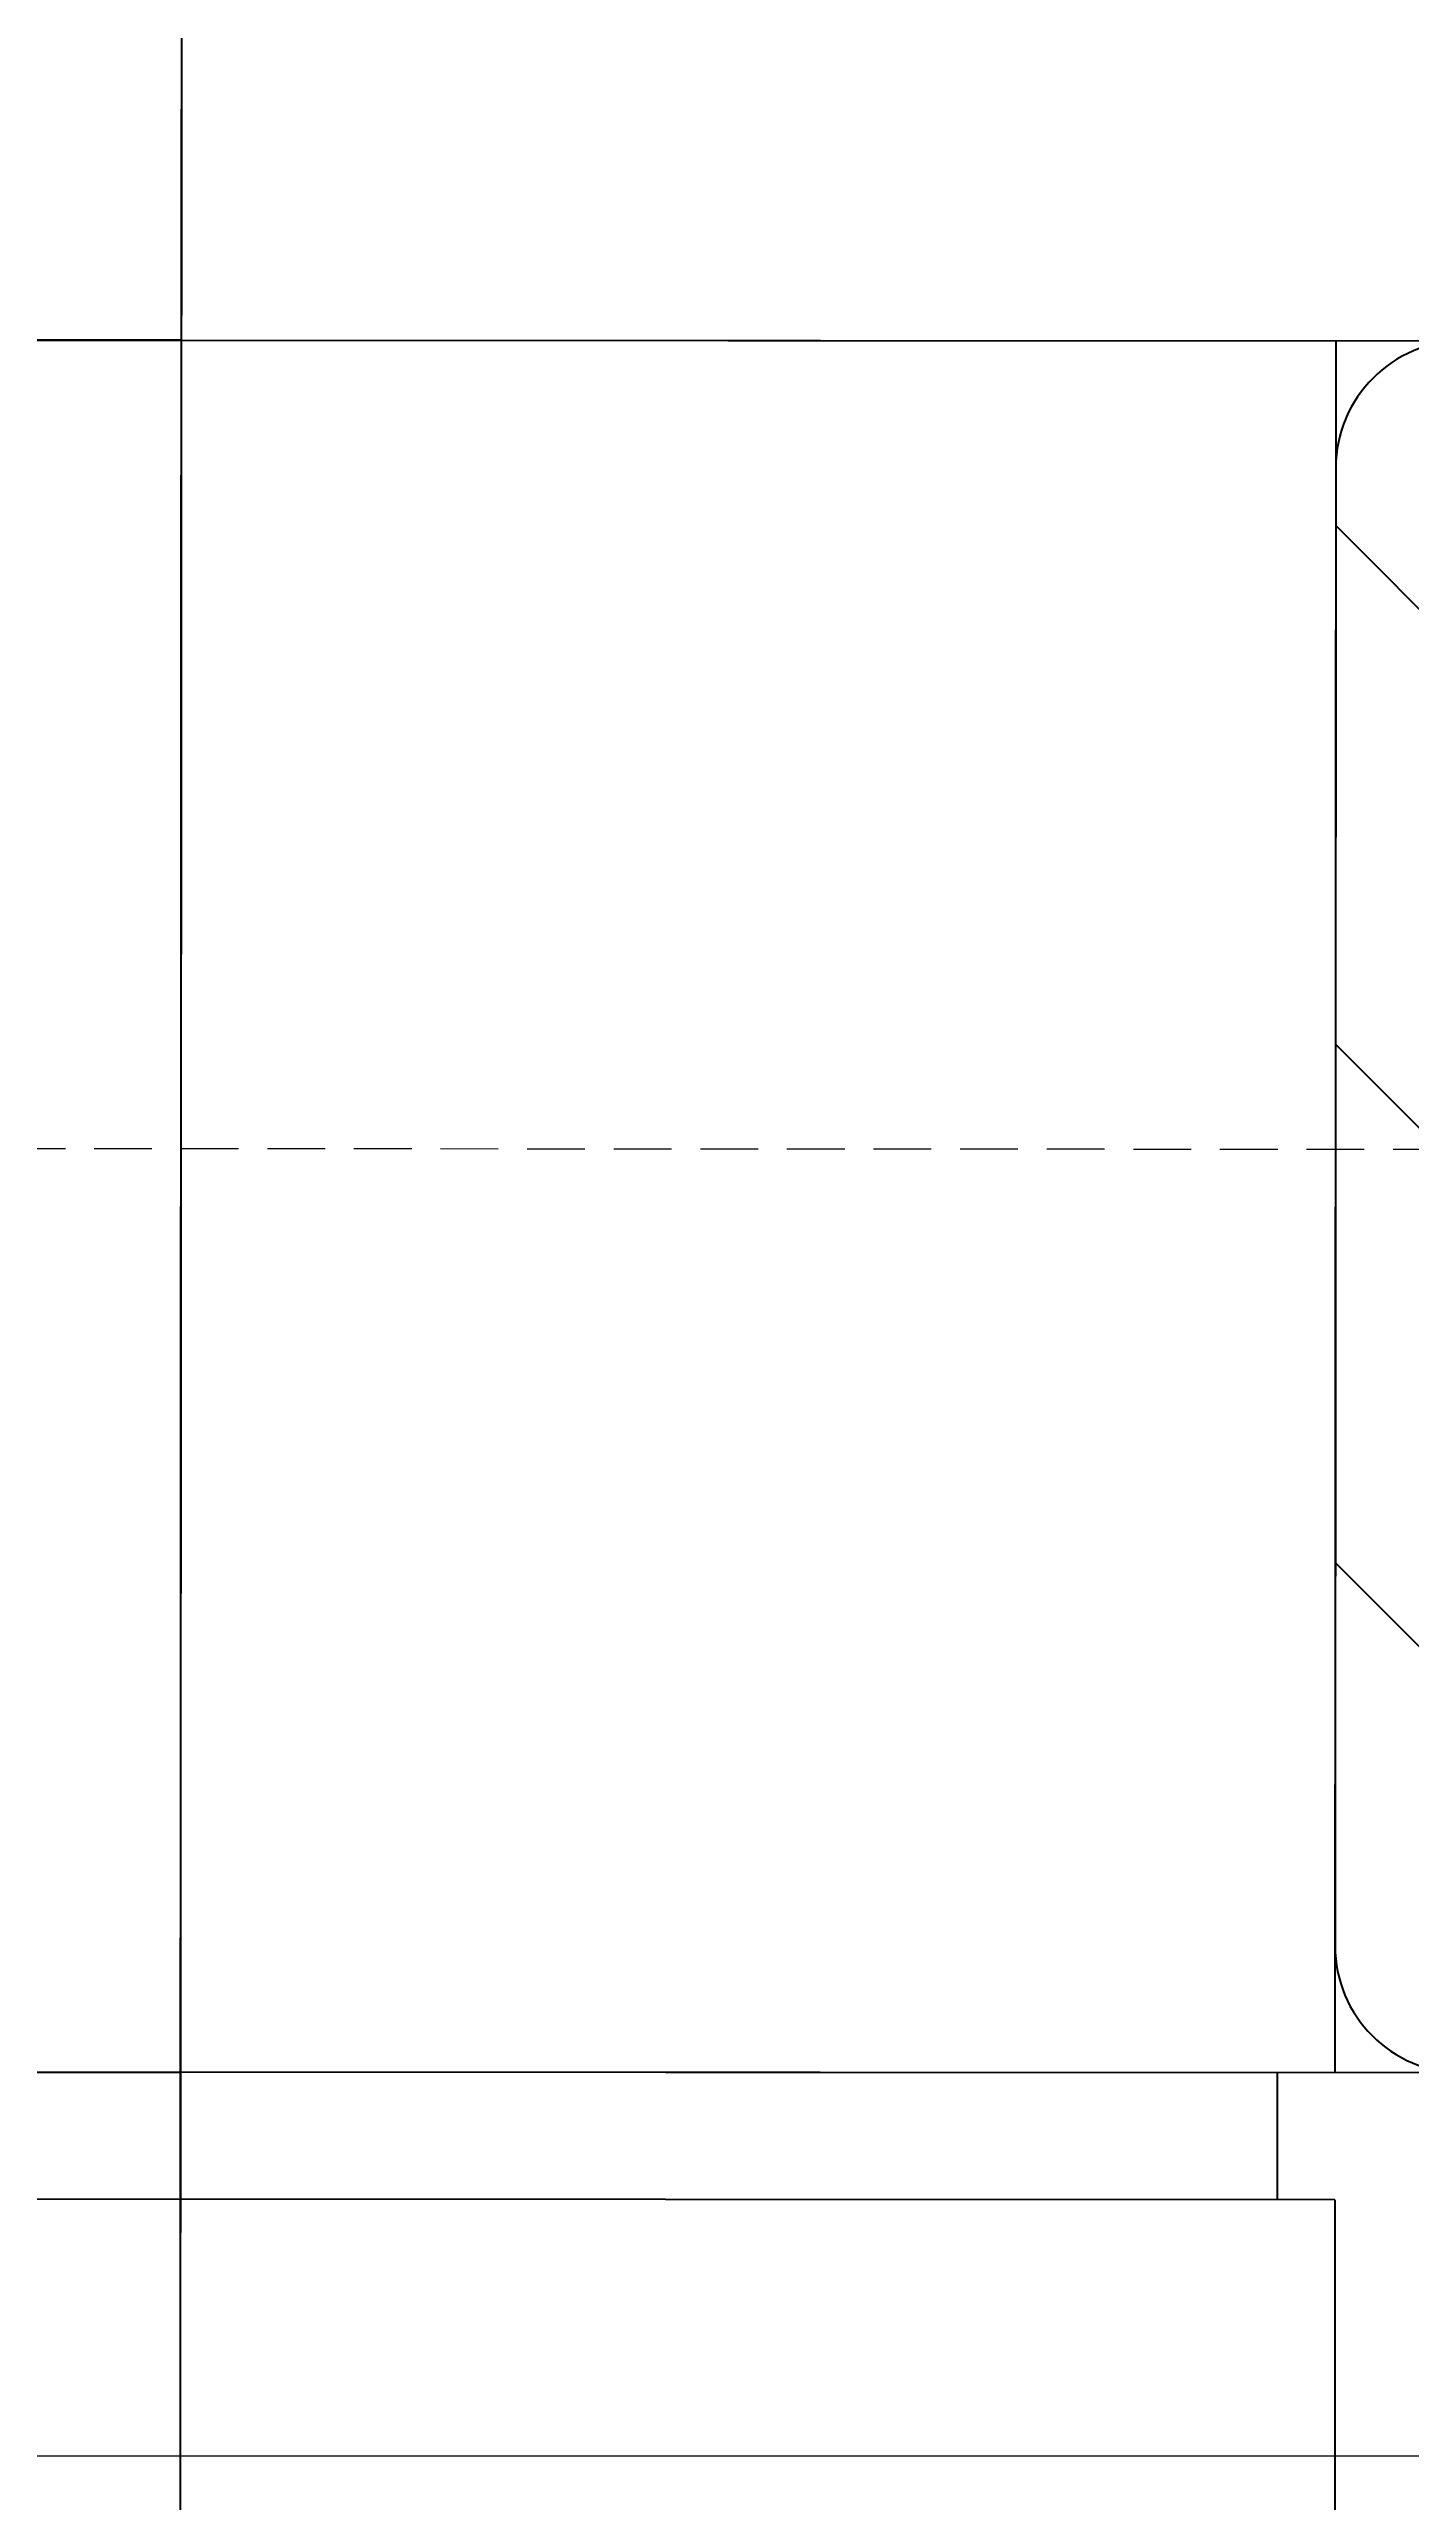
# Model space of a CAD drawing. Header units: millimetres. Extents: x 845401 to 948039, y 511594 to 550263.
# Drawn here: x 901995.85 to 902007.61, y 536041.36 to 536062.58 of the extents above; entities that cross this region are included whole.
import ezdxf

# ---------------------------------------------------------------- set-up
doc = ezdxf.new("R2010")
doc.units = ezdxf.units.MM
doc.linetypes.add('CENTER', pattern=[0])
doc.linetypes.add('DASHED', pattern=[0.75, 0.5, -0.25])
for name, color, linetype in [('00', 7, 'Continuous'), ('1轮廓实线层', 7, 'Continuous'), ('3中心线层', 1, 'CENTER'), ('4虚线层', 6, 'DASHED'), ('5剖面线层', 2, 'Continuous')]:
    doc.layers.add(name, color=color, linetype=linetype)
doc.layers.add('A-剖-0.10mm.......SECT-L01', color=255, linetype='Continuous', lineweight=18)
doc.layers.add('物流设备', color=7, linetype='Continuous', lineweight=5)
doc.styles.add('PC_TEXTSTYLE', font='isocp.shx', dxfattribs={"width": 0.8, "bigfont": 'hzfs.shx'})

# ---------------------------------------------------------------- blocks, each defined once
blk = doc.blocks.new('*U100537')
at = {"color": 4}
blk.add_lwpolyline([(0, -600), (7920.603380136075, -600), (7920.603380136075, 600), (0, 600)], close=True, dxfattribs=at)
for tag, p in [('设备编号', (485.2384934027214, 55.2877136208408)), ('设备高度', (489.7486322444456, -155.5627289135591))]:
    blk.add_attdef(tag, p, '', height=100)
at = {"flags": 1}
blk.add_attdef('设备类型', (14421.90417558989, -37.08342335998668), '', height=100, dxfattribs=at)
blk = doc.blocks.new('6304')
at = {"layer": '5剖面线层', "extrusion": (0, 1.224606353822377e-16, -1)}
h = blk.add_hatch(dxfattribs=at)
h.set_pattern_fill('ANSI31', color=256, angle=180, style=0)
h.set_pattern_definition([(225, (-1622.417437906445, 1392.47649229401), (2.245064030267288, -2.245064030267288), [])])
edge = h.paths.add_edge_path()
edge.add_line((-1622.417437906445, 1376.47649229401), (-1626.453336291308, 1376.47649229401))
edge.add_arc((-1629.917437906445, 1374.47649229401), 3.999999999999996, 30.00000000000054, 150.0000000000008)
edge.add_line((-1633.381539521583, 1376.47649229401), (-1637.417437906445, 1376.47649229401))
edge.add_line((-1637.417437906445, 1376.47649229401), (-1637.417437906445, 1381.37649229401))
edge.add_arc((-1636.317437906445, 1381.37649229401), 1.1, 90, 180, ccw=False)
edge.add_line((-1636.317437906445, 1382.47649229401), (-1623.517437906445, 1382.47649229401))
edge.add_arc((-1623.517437906445, 1381.37649229401), 1.1, 360, 90, ccw=False)
edge.add_line((-1622.417437906445, 1381.37649229401), (-1622.417437906445, 1376.47649229401))
at = {"layer": '1轮廓实线层'}
for p, q in [((1622.417437906445, 1392.47649229401), (1622.417437906445, 1417.37649229401)), ((1637.417437906445, 1417.37649229401), (1637.417437906445, 1392.47649229401))]:
    blk.add_line(p, q, dxfattribs=at)
at = {"layer": '1轮廓实线层', "extrusion": (0, 1.224606353822377e-16, -1)}
for p, q in [((1622.417437906445, 1392.47649229401), (1622.417437906445, 1367.57649229401)), ((1637.417437906445, 1367.57649229401), (1637.417437906445, 1392.47649229401)), ((1623.517437906445, 1382.47649229401), (1636.317437906445, 1382.47649229401))]:
    blk.add_line(p, q, dxfattribs=at)
for centre, start, end in [((-1623.517437906445, 1381.37649229401), 0, 90), ((-1636.317437906445, 1381.37649229401), 90, 180)]:
    blk.add_arc(centre, 1.1, start, end, dxfattribs=at)
at = {"layer": '3中心线层'}
blk.add_line((1620.417437906445, 1392.47649229401), (1639.417437906445, 1392.47649229401), dxfattribs=at)
at = {"style": 'PC_TEXTSTYLE'}
blk.add_text('TH_SUPERPART', height=1e-29, dxfattribs=at).set_placement((1622.417437906445, 1392.47649229401))
blk = doc.blocks.new('*U100479')
at = {"color": 7, "linetype": 'Continuous', "lineweight": 25}
for p, q in [((-1926.691658920889, 449.0200367069265), (-1974.691658920889, 449.0200367069265)), ((-1938.191658920889, 449.0200367069269), (-1963.191658920889, 449.0200367069269)), ((-1960.691658920889, 449.0200367069269), (-1960.691658920889, 434.0200367069269)), ((-1960.691658920889, 434.0200367069269), (-1940.691658920889, 434.0200367069269)), ((-1960.191658920889, 434.0200367069269), (-1960.191658920889, 432.920036706927)), ((-1960.691658920889, 432.920036706927), (-1960.691658920889, 392.5200367069269)), ((-1960.691658920889, 432.920036706927), (-1940.691658920889, 432.920036706927))]:
    blk.add_line(p, q, dxfattribs=at)
at = {"layer": '3中心线层'}
blk.add_line((-1950.691658920889, 1647.020036706926), (-1950.691658920889, 417.0200367069265), dxfattribs=at)
at = {"layer": '4虚线层', "linetype": 'DASHED', "lineweight": 18}
blk.add_line((-1889.941660694127, 442.020036706926), (-2854.137971168266, 442.0200367251075), dxfattribs=at)
at = {"rotation": 270}
blk.add_blockref('6304', (-3343.168151214899, 2071.437474613372), dxfattribs=at)
blk = doc.blocks.new('C线')
at = {"xscale": -1, "rotation": 359.9712527628268}
blk.add_blockref('*U100479', (981915.9030611939, 474449.7960595367, -3.591546536844088), dxfattribs=at)
at = {"layer": '物流设备', "color": 0}
blk.add_blockref('*U100537', (979688.0800278853, 475479.5155045651, 25.37562164790397), dxfattribs=at)
blk = doc.blocks.new('BC线平台')
at = {"layer": 'A-剖-0.10mm.......SECT-L01'}
h = blk.add_hatch(dxfattribs=at)
h.set_pattern_fill('CROSS', color=2, scale=50)
h.set_pattern_definition([(0, (691447.8688909085, 341554.8450790223), (317.5, 317.5), [158.75, -476.25]), (90, (691527.2438909085, 341475.4700790223), (-317.5, 317.5), [158.75, -476.25])])
h.paths.add_polyline_path([(772874.4622167731, 370095.4212002061), (786169.7200223003, 370095.4212002061), (786169.7200223003, 367097.0419248978), (772874.4622167731, 367097.0419248978)])

msp = doc.modelspace()

# ---------------------------------------------------------------- block references
at = {"layer": '00'}
for name, p in [('BC线平台', (120688.3449249256, 168041.3077371365, -0.9755150259396466)), ('C线', (-81869.82948779198, 61162.216735519))]:
    msp.add_blockref(name, p, dxfattribs=at)

doc.saveas('drawing.dxf')
